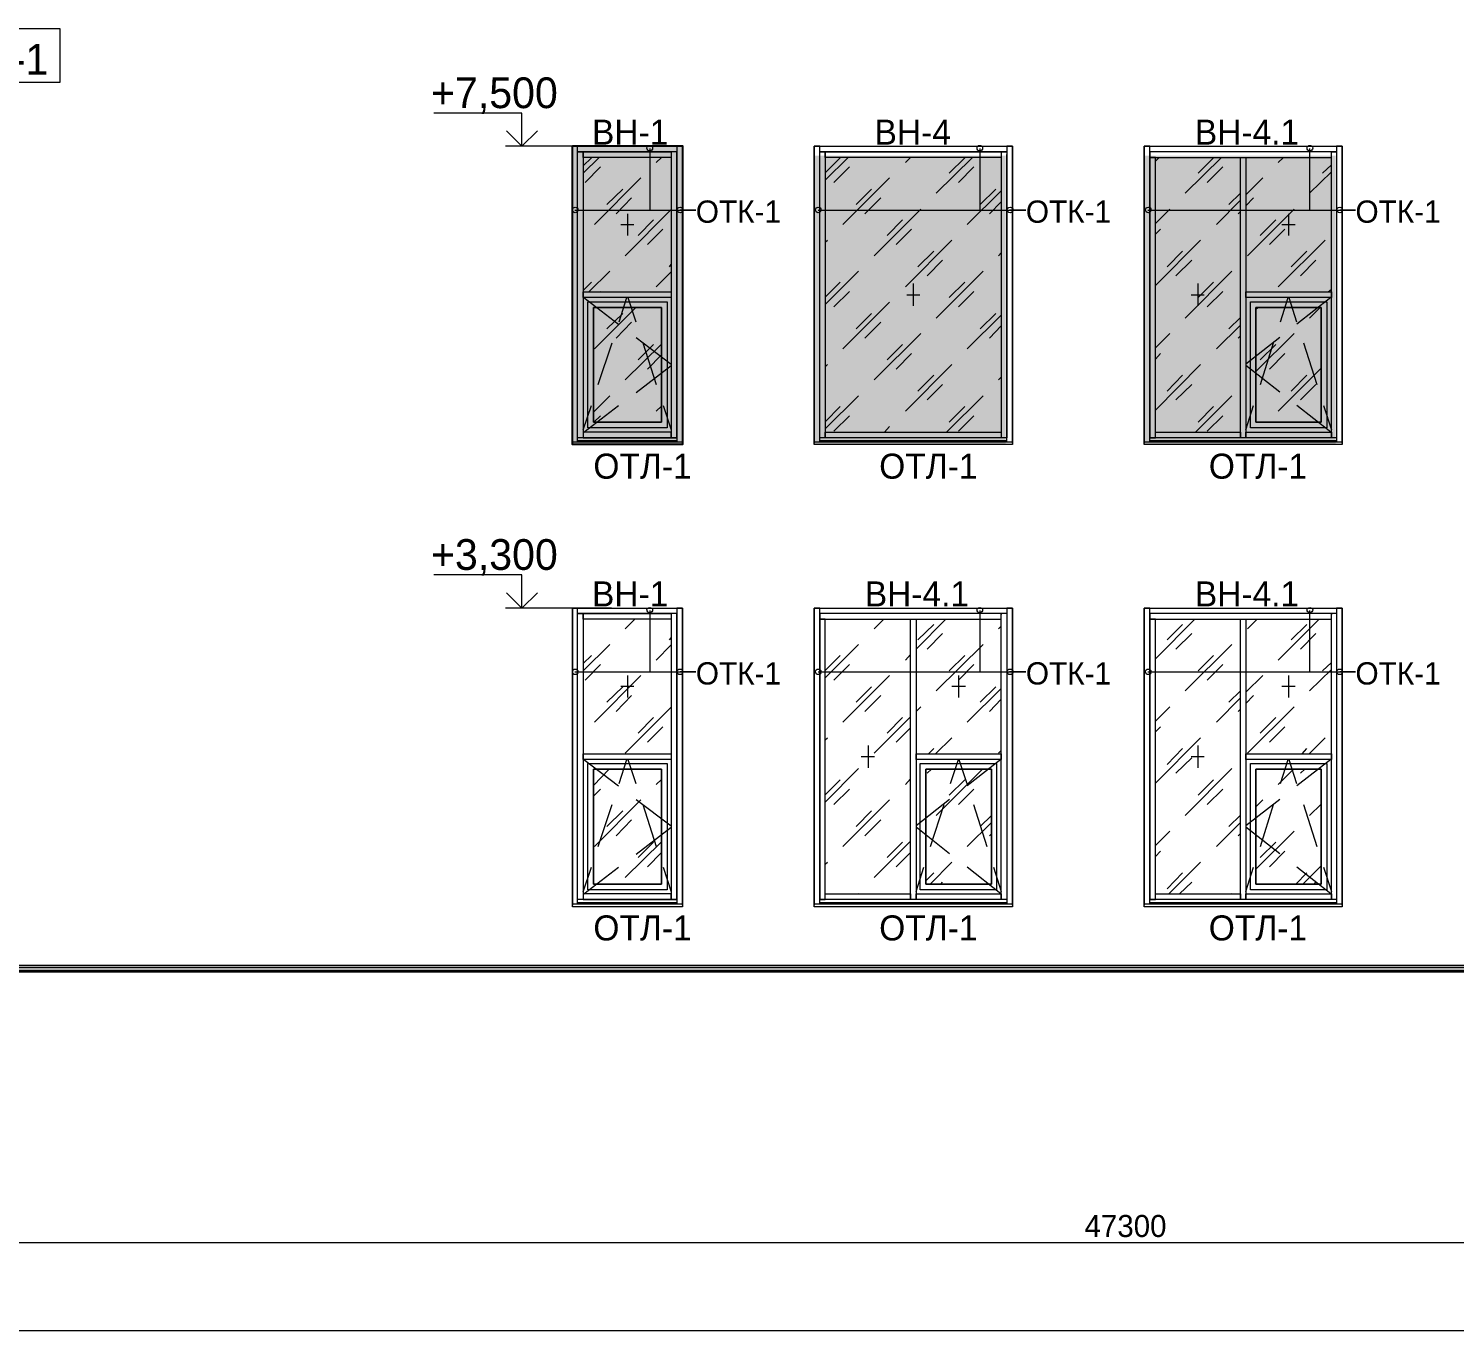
# Model space of a CAD drawing. Header units: millimetres. Extents: x 2294 to 908349, y -83289 to 219220.
# Drawn here: x 334898 to 348288, y 12068 to 24295 of the extents above; entities that cross this region are included whole.
import ezdxf

# ---------------------------------------------------------------- set-up
doc = ezdxf.new("R2010")
doc.units = ezdxf.units.MM
doc.layers.add('PDF _Геометрия', color=7, linetype='Continuous')
doc.layers.add('PDF _Текст', color=7, linetype='Continuous')

msp = doc.modelspace()

# ---------------------------------------------------------------- hatches: boundary and pattern name
at = {"transparency": 33554551}
h = msp.add_hatch(color=3, dxfattribs=at)
h.dxf.hatch_style = 1
h.paths.add_polyline_path([(340006.3, 23193.5), (341038, 23193.5), (341038, 20386.9), (340006.3, 20386.9)])
h = msp.add_hatch(color=3, dxfattribs=at)
h.dxf.hatch_style = 1
h.paths.add_polyline_path([(342275.2, 23100.3), (344074.2, 23100.3), (344074.2, 20386.9), (342275.2, 20386.9)])
h = msp.add_hatch(color=3, dxfattribs=at)
h.dxf.hatch_style = 1
h.paths.add_polyline_path([(345374.6, 23100.3), (347173.7, 23100.3), (347173.7, 20386.9), (345374.6, 20386.9)])

# ---------------------------------------------------------------- linework, layer by layer
msp.add_lwpolyline([(340006.3, 23193.5), (341038, 23193.5), (341038, 20386.9), (340006.3, 20386.9)], close=True)
at = {"layer": 'PDF _Геометрия', "lineweight": 9}
for points in [[(333912.4, 24295.1), (335193.2, 24295.1), (335193.2, 23788), (333912.4, 23788)], [(340959.3, 23136.6), (340080.7, 23136.6), (340054.4, 23136.6), (340054.4, 23189.1), (340080.7, 23189.1), (340959.3, 23189.1), (340985.6, 23189.1), (340985.6, 23136.6)], [(342353.9, 23136.6), (342327.6, 23136.6), (342327.6, 23189.1), (342353.9, 23189.1), (344085, 23189.1), (344085, 23136.6)], [(346305.8, 23136.6), (345427.1, 23136.6), (345427.1, 23084.2), (346305.8, 23084.2), (347132, 23084.2), (347132, 23136.6), (346305.8, 23136.6), (345453.3, 23136.6), (345427.1, 23136.6), (345427.1, 23189.1), (345453.3, 23189.1), (346305.8, 23189.1), (347153.9, 23189.1), (347180.1, 23189.1), (347180.1, 23136.6), (347153.9, 23136.6)], [(340933.1, 23084.2), (340106.9, 23084.2), (340106.9, 23136.6), (340933.1, 23136.6)], [(344032.6, 23084.2), (342380.1, 23084.2), (342380.1, 23136.6), (344032.6, 23136.6)], [(346327.6, 20452.5), (346279.5, 20452.5), (345479.5, 20452.5), (345479.5, 20505), (346279.5, 20505), (346279.5, 20452.5), (346279.5, 21794.6), (346279.5, 23084.2), (346327.6, 23084.2), (346327.6, 21794.6)], [(347132, 23110.4), (347132, 23136.6), (347180.1, 23136.6), (347180.1, 23110.4), (347180.1, 21794.6), (347180.1, 20452.5), (347132, 20452.5), (347132, 21794.6)], [(340933.1, 21768.3), (340106.9, 21768.3), (340106.9, 21820.8), (340933.1, 21820.8)], [(340150.6, 21729), (340893.8, 21729), (340893.8, 20544.3), (340150.6, 20544.3)], [(340893.8, 21729), (340893.8, 20544.3), (340150.6, 20544.3), (340150.6, 21729)], [(347132, 21768.3), (346327.6, 21768.3), (346327.6, 21820.8), (347132, 21820.8)], [(346371.3, 21729), (347088.3, 21729), (347088.3, 20544.3), (346371.3, 20544.3)], [(347088.3, 21729), (347088.3, 20544.3), (346371.3, 20544.3), (346371.3, 21729)], [(340841.3, 21676.5), (340203.1, 21676.5), (340203.1, 20596.8), (340841.3, 20596.8)], [(340203.1, 20596.8), (340203.1, 21676.5), (340841.3, 21676.5), (340841.3, 20596.8)], [(347035.8, 21676.5), (346423.8, 21676.5), (346423.8, 20596.8), (347035.8, 20596.8)], [(346423.8, 20596.8), (346423.8, 21676.5), (347035.8, 21676.5), (347035.8, 20596.8)], [(344032.6, 20452.5), (342380.1, 20452.5), (342380.1, 20505), (344032.6, 20505)], [(347132, 20452.5), (346327.6, 20452.5), (346327.6, 20505), (347132, 20505)], [(340959.3, 18800), (340080.7, 18800), (340054.4, 18800), (340054.4, 18852.5), (340080.7, 18852.5), (340959.3, 18852.5), (340985.6, 18852.5), (340985.6, 18800)], [(340933.1, 18747.6), (340106.9, 18747.6), (340106.9, 18800), (340933.1, 18800)], [(343206.3, 18800), (342327.6, 18800), (342327.6, 18747.6), (343206.3, 18747.6), (344032.6, 18747.6), (344032.6, 18800), (343206.3, 18800), (342353.9, 18800), (342327.6, 18800), (342327.6, 18852.5), (342353.9, 18852.5), (343206.3, 18852.5), (344058.8, 18852.5), (344085, 18852.5), (344085, 18800), (344058.8, 18800)], [(343232.6, 16115.9), (343180.1, 16115.9), (342380.1, 16115.9), (342380.1, 16168.4), (343180.1, 16168.4), (343180.1, 16115.9), (343180.1, 17458), (343180.1, 18747.6), (343232.6, 18747.6), (343232.6, 17458)], [(346305.8, 18800), (345427.1, 18800), (345427.1, 18747.6), (346305.8, 18747.6), (347132, 18747.6), (347132, 18800), (346305.8, 18800), (345453.3, 18800), (345427.1, 18800), (345427.1, 18852.5), (345453.3, 18852.5), (346305.8, 18852.5), (347153.9, 18852.5), (347180.1, 18852.5), (347180.1, 18800), (347153.9, 18800)], [(346327.6, 16115.9), (346279.5, 16115.9), (345479.5, 16115.9), (345479.5, 16168.4), (346279.5, 16168.4), (346279.5, 16115.9), (346279.5, 17458), (346279.5, 18747.6), (346327.6, 18747.6), (346327.6, 17458)], [(340933.1, 17431.7), (340106.9, 17431.7), (340106.9, 17484.2), (340933.1, 17484.2)], [(344032.6, 17431.7), (343232.6, 17431.7), (343232.6, 17484.2), (344032.6, 17484.2)], [(347132, 17431.7), (346327.6, 17431.7), (346327.6, 17484.2), (347132, 17484.2)], [(340150.6, 17392.4), (340893.8, 17392.4), (340893.8, 16207.7), (340150.6, 16207.7)], [(340893.8, 17392.4), (340893.8, 16207.7), (340150.6, 16207.7), (340150.6, 17392.4)], [(340841.3, 17339.9), (340203.1, 17339.9), (340203.1, 16260.2), (340841.3, 16260.2)], [(340203.1, 16260.2), (340203.1, 17339.9), (340841.3, 17339.9), (340841.3, 16260.2)], [(343271.9, 17392.4), (343988.8, 17392.4), (343988.8, 16207.7), (343271.9, 16207.7)], [(343988.8, 17392.4), (343988.8, 16207.7), (343271.9, 16207.7), (343271.9, 17392.4)], [(343940.8, 17339.9), (343324.4, 17339.9), (343324.4, 16260.2), (343940.8, 16260.2)], [(343324.4, 16260.2), (343324.4, 17339.9), (343940.8, 17339.9), (343940.8, 16260.2)], [(346371.3, 17392.4), (347088.3, 17392.4), (347088.3, 16207.7), (346371.3, 16207.7)], [(347088.3, 17392.4), (347088.3, 16207.7), (346371.3, 16207.7), (346371.3, 17392.4)], [(347035.8, 17339.9), (346423.8, 17339.9), (346423.8, 16260.2), (347035.8, 16260.2)], [(346423.8, 16260.2), (346423.8, 17339.9), (347035.8, 17339.9), (347035.8, 16260.2)], [(344032.6, 16115.9), (343232.6, 16115.9), (343232.6, 16168.4), (344032.6, 16168.4)], [(347132, 16115.9), (346327.6, 16115.9), (346327.6, 16168.4), (347132, 16168.4)], [(333086.1, 15495.1), (369811.7, 15495.1)]]:
    msp.add_lwpolyline(points, close=True, dxfattribs=at)
for points in [[(340430.4, 23189.1), (339910.2, 23189.1), (339529.8, 23189.1), (339529.8, 23499.5), (338703.6, 23499.5)], [(339687.2, 23189.1), (339376.8, 23189.1)], [(340054.4, 20408.8), (340054.4, 20478.7), (340054.4, 21794.6), (340054.4, 23136.6), (340106.9, 23136.6), (340106.9, 21794.6), (340106.9, 20452.5), (340054.4, 20452.5), (340054.4, 21794.6), (340054.4, 23110.4), (340054.4, 23189.1), (340006.3, 23189.1), (340006.3, 23110.4), (340006.3, 21794.6), (340006.3, 20478.7), (340006.3, 20400), (340006.3, 23189.1), (341038, 23189.1), (341038, 20400), (341038, 20478.7), (341038, 21794.6), (341038, 23110.4), (341038, 23189.1), (340985.6, 23189.1), (340985.6, 23110.4), (340985.6, 21794.6), (340985.6, 23136.6), (340933.1, 23136.6), (340933.1, 21794.6), (340933.1, 20452.5), (340933.1, 20505), (340106.9, 20505), (340106.9, 20452.5), (340933.1, 20452.5), (340985.6, 20452.5), (340985.6, 21794.6), (340985.6, 20478.7), (340985.6, 20408.8)], [(340732, 23167.2), (340732, 22590.2), (341164.8, 22590.2), (341016.2, 22590.2)], [(342327.6, 20408.8), (342327.6, 20478.7), (342327.6, 23110.4), (342327.6, 23189.1), (342275.2, 23189.1), (342275.2, 23110.4), (342275.2, 20478.7), (342275.2, 20400), (342275.2, 23189.1), (344137.5, 23189.1), (344137.5, 20400), (344137.5, 20478.7), (344137.5, 23110.4), (344137.5, 23189.1), (344085, 23189.1), (344085, 23110.4)], [(343831.5, 23167.2), (343831.5, 22590.2), (344264.2, 22590.2), (344111.2, 22590.2)], [(345427.1, 20408.8), (345427.1, 20478.7), (345427.1, 21794.6), (345427.1, 20452.5), (345479.5, 20452.5), (345479.5, 21794.6), (345479.5, 23084.2), (345427.1, 23084.2), (345427.1, 21794.6), (345427.1, 23110.4), (345427.1, 23189.1), (345374.6, 23189.1), (345374.6, 23110.4), (345374.6, 21794.6), (345374.6, 20478.7), (345374.6, 20400), (345374.6, 23189.1), (347232.5, 23189.1), (347232.5, 20400), (347232.5, 20478.7), (347232.5, 21794.6), (347232.5, 23110.4), (347232.5, 23189.1), (347180.1, 23189.1), (347180.1, 23110.4), (347180.1, 21794.6), (347180.1, 20478.7), (347180.1, 20408.8)], [(346926.5, 23167.2), (346926.5, 22590.2), (347359.3, 22590.2), (347210.7, 22590.2)], [(340106.9, 22935.5), (340255.5, 23084.2)], [(340106.9, 23005.5), (340185.6, 23079.8)], [(340793.2, 23036.1), (340841.3, 23084.2)], [(344085, 20452.5), (342327.6, 20452.5), (342327.6, 23110.4), (342327.6, 23136.6), (342380.1, 23136.6), (342380.1, 23110.4), (342380.1, 20452.5), (342327.6, 20452.5)], [(342380.1, 22870), (342594.3, 23084.2)], [(342380.1, 22939.9), (342520, 23079.8)], [(343132, 23036.1), (343180.1, 23084.2)], [(343420.5, 22747.6), (343761.5, 23084.2)], [(343542.9, 22935.5), (343691.6, 23079.8)], [(344032.6, 23136.6), (344085, 23136.6)], [(344032.6, 23136.6), (344032.6, 23110.4)], [(344032.6, 23110.4), (344032.6, 20452.5)], [(344085, 20408.8), (344085, 20478.7), (344085, 23110.4), (344085, 20452.5)], [(345479.5, 23049.2), (345514.5, 23084.2)], [(345759.3, 22747.6), (346100.3, 23084.2)], [(345881.7, 22935.5), (346026, 23079.8)], [(346633.6, 23036.1), (346681.7, 23084.2)], [(340124.4, 22848.1), (340268.6, 22996.8)], [(342458.8, 22848.1), (342607.4, 22996.8)], [(343630.4, 22848.1), (343774.6, 22996.8)], [(345964.8, 22848.1), (346113.4, 22996.8)], [(346926.5, 22747.6), (347132, 22948.7)], [(347048.9, 22935.5), (347132, 23014.2)], [(340211.8, 22454.7), (340649, 22891.8)], [(340329.8, 22642.7), (340478.5, 22786.9)], [(342546.2, 22454.7), (342983.4, 22891.8)], [(342668.6, 22642.7), (342812.9, 22786.9)], [(343713.4, 22454.7), (344032.6, 22769.4)], [(343835.8, 22642.7), (343980.1, 22786.9)], [(346327.6, 22734.5), (346489.4, 22891.8)], [(340417.3, 22555.2), (340561.5, 22703.9)], [(342751.7, 22555.2), (342900.3, 22703.9)], [(343923.3, 22555.2), (344032.6, 22668.9)], [(346052.2, 22454.7), (346279.5, 22682)], [(346170.3, 22642.7), (346279.5, 22747.6)], [(346327.6, 22629.5), (346401.9, 22703.9)], [(340028.2, 22590.2), (341164.8, 22590.2)], [(340500.3, 22161.8), (340933.1, 22594.6)], [(340522.2, 22555.2), (340522.2, 22349.8)], [(340622.7, 22349.8), (340767, 22498.4)], [(342314.5, 22590.2), (344264.2, 22590.2)], [(342839.1, 22161.8), (343276.3, 22598.9)], [(342961.5, 22349.8), (343105.8, 22498.4)], [(345409.6, 22590.2), (347359.3, 22590.2)], [(345479.5, 22463.4), (345615.1, 22598.9)], [(346257.7, 22555.2), (346279.5, 22577.1)], [(346345.1, 22161.8), (346782.3, 22598.9)], [(346463.2, 22349.8), (346611.8, 22498.4)], [(346729.8, 22555.2), (346729.8, 22349.8)], [(340461, 22454.7), (340583.4, 22454.7)], [(340710.2, 22266.7), (340854.4, 22411)], [(343044.6, 22266.7), (343188.8, 22411)], [(345479.5, 22362.9), (345527.6, 22411)], [(346550.6, 22266.7), (346694.8, 22411)], [(346668.6, 22454.7), (346791, 22454.7)], [(342380.1, 22288.6), (342402, 22306)], [(343132, 21868.9), (343569.2, 22306)], [(345479.5, 21882), (345903.6, 22306)], [(346633.6, 21868.9), (347075.2, 22306)], [(343250, 22056.9), (343398.7, 22205.5)], [(343337.5, 21973.8), (343481.7, 22118.1)], [(344006.3, 22161.8), (344032.6, 22188)], [(345588.8, 22056.9), (345733.1, 22205.5)], [(345671.9, 21973.8), (345820.5, 22118.1)], [(346756, 22056.9), (346900.3, 22205.5)], [(346843.5, 21973.8), (346987.7, 22118.1)], [(340159.3, 21820.8), (340356.1, 22017.5)], [(340793.2, 21868.9), (340933.1, 22008.8)], [(340915.6, 22056.9), (340933.1, 22078.7)], [(342380.1, 21702.8), (342690.5, 22017.5)], [(343420.5, 21576), (343862.1, 22017.5)], [(345759.3, 21576), (346196.5, 22017.5)], [(340106.9, 21833.9), (340185.6, 21912.6)], [(342380.1, 21772.7), (342520, 21912.6)], [(343206.3, 21899.5), (343206.3, 21689.7)], [(343542.9, 21768.3), (343691.6, 21912.6)], [(345877.4, 21899.5), (345877.4, 21689.7)], [(345881.7, 21768.3), (346026, 21912.6)], [(347101.4, 21820.8), (347132, 21847)], [(340111.3, 21768.3), (340439.1, 21519.2)], [(340264.3, 21820.8), (340268.6, 21825.2)], [(340443.5, 21541), (340517.8, 21768.3)], [(340526.6, 21768.3), (340600.9, 21541)], [(342458.8, 21680.9), (342607.4, 21825.2)], [(342546.2, 21287.5), (342983.4, 21724.6)], [(343145.1, 21794.6), (343267.5, 21794.6)], [(343630.4, 21680.9), (343774.6, 21825.2)], [(345816.2, 21794.6), (345938.6, 21794.6)], [(345964.8, 21680.9), (346113.4, 21825.2)], [(346655.5, 21541), (346725.4, 21768.3)], [(346734.2, 21768.3), (346804.1, 21541)], [(347127.6, 21768.3), (346808.5, 21519.2)], [(340211.8, 21287.5), (340600.9, 21676.5)], [(340329.8, 21475.4), (340478.5, 21619.7)], [(342668.6, 21475.4), (342812.9, 21619.7)], [(343713.4, 21287.5), (344032.6, 21602.2)], [(343835.8, 21475.4), (343980.1, 21619.7)], [(346170.3, 21475.4), (346279.5, 21580.4)], [(346423.8, 21659.1), (346441.3, 21676.5)], [(346926.5, 21576), (347027.1, 21676.5)], [(340417.3, 21388), (340561.5, 21536.6)], [(342751.7, 21388), (342900.3, 21536.6)], [(342839.1, 20994.6), (343276.3, 21431.7)], [(343923.3, 21388), (344032.6, 21501.7)], [(345479.5, 21296.2), (345615.1, 21431.7)], [(346052.2, 21287.5), (346279.5, 21510.4)], [(346423.8, 21073.3), (346782.3, 21431.7)], [(340246.8, 20950.9), (340377.9, 21344.3)], [(340500.3, 20994.6), (340841.3, 21331.2)], [(340605.2, 21392.4), (340933.1, 21143.2)], [(340622.7, 21182.5), (340767, 21326.8)], [(340666.4, 21344.3), (340793.2, 20950.9)], [(342961.5, 21182.5), (343105.8, 21326.8)], [(346257.7, 21388), (346279.5, 21409.9)], [(346646.8, 21392.4), (346327.6, 21143.2)], [(346463.2, 21182.5), (346611.8, 21326.8)], [(346467.5, 20950.9), (346589.9, 21344.3)], [(346869.7, 21344.3), (346996.5, 20950.9)], [(340710.2, 21095.1), (340841.3, 21230.6)], [(343044.6, 21095.1), (343188.8, 21243.8)], [(345479.5, 21191.3), (345527.6, 21243.8)], [(346550.6, 21095.1), (346694.8, 21243.8)], [(340605.2, 20876.5), (340933.1, 21130.1)], [(342380.1, 21117), (342402, 21138.8)], [(343132, 20701.7), (343569.2, 21138.8)], [(343250, 20889.7), (343398.7, 21038.3)], [(345479.5, 20710.4), (345903.6, 21138.8)], [(345588.8, 20889.7), (345733.1, 21038.3)], [(346646.8, 20880.9), (346327.6, 21130.1)], [(346633.6, 20701.7), (347035.8, 21103.9)], [(346756, 20889.7), (346900.3, 21038.3)], [(343337.5, 20806.6), (343481.7, 20950.9)], [(344006.3, 20994.6), (344032.6, 21020.8)], [(345671.9, 20806.6), (345820.5, 20950.9)], [(346843.5, 20806.6), (346987.7, 20950.9)], [(340203.1, 20692.9), (340356.1, 20845.9)], [(342380.1, 20535.6), (342690.5, 20845.9)], [(343516.7, 20505), (343862.1, 20845.9)], [(345855.5, 20505), (346196.5, 20845.9)], [(340106.9, 20526.8), (340185.6, 20754.1)], [(340111.3, 20505), (340439.1, 20754.1)], [(340207.4, 20596.8), (340268.6, 20658)], [(340793.2, 20701.7), (340841.3, 20749.8)], [(340858.8, 20754.1), (340933.1, 20526.8)], [(342380.1, 20601.1), (342520, 20745.4)], [(342458.8, 20513.7), (342607.4, 20658)], [(343542.9, 20596.8), (343691.6, 20745.4)], [(343630.4, 20513.7), (343774.6, 20658)], [(345881.7, 20596.8), (346026, 20745.4)], [(345964.8, 20513.7), (346113.4, 20658)], [(346327.6, 20526.8), (346401.9, 20754.1)], [(347127.6, 20505), (346808.5, 20754.1)], [(347057.7, 20754.1), (347132, 20526.8)], [(342935.3, 20505), (342983.4, 20557.4)], [(341038, 20413.2), (341038, 20408.8), (340006.3, 20408.8), (340006.3, 20413.2)], [(341038, 20408.8), (341038, 20386.9), (340006.3, 20386.9), (340006.3, 20408.8)], [(340006.3, 20386.9), (340006.3, 20391.3)], [(340985.6, 20452.5), (340054.4, 20452.5)], [(340985.6, 20421.9), (340054.4, 20421.9), (340985.6, 20421.9)], [(340985.6, 20421.9), (340054.4, 20421.9)], [(341038, 20391.3), (341038, 20386.9)], [(344137.5, 20413.2), (344137.5, 20408.8), (342275.2, 20408.8), (342275.2, 20413.2)], [(344137.5, 20408.8), (344137.5, 20386.9), (342275.2, 20386.9), (342275.2, 20408.8)], [(342275.2, 20386.9), (342275.2, 20391.3)], [(344085, 20421.9), (342327.6, 20421.9), (344085, 20421.9)], [(344085, 20421.9), (342327.6, 20421.9)], [(344085, 20452.5), (344032.6, 20452.5)], [(344137.5, 20391.3), (344137.5, 20386.9)], [(347232.5, 20413.2), (347232.5, 20408.8), (345374.6, 20408.8), (345374.6, 20413.2)], [(347232.5, 20408.8), (347232.5, 20386.9), (345374.6, 20386.9), (345374.6, 20408.8)], [(345374.6, 20386.9), (345374.6, 20391.3)], [(347180.1, 20452.5), (345427.1, 20452.5)], [(347180.1, 20421.9), (345427.1, 20421.9), (347180.1, 20421.9)], [(347180.1, 20421.9), (345427.1, 20421.9)], [(347232.5, 20391.3), (347232.5, 20386.9)], [(340373.5, 18852.5), (339888.3, 18852.5), (339529.8, 18852.5), (339529.8, 19162.9), (338703.6, 19162.9)], [(369811.7, 15495.1), (333086.1, 15495.1), (333086.1, 18852.5), (331639.1, 18852.5), (331639.1, 15495.1), (331022.8, 15495.1), (331022.8, 18852.5), (328854.4, 18852.5), (328902.5, 18852.5), (328902.5, 18773.8), (328902.5, 17847), (328902.5, 18800), (328928.8, 18800), (330944.1, 18800), (330970.3, 18800), (330970.3, 18852.5), (330944.1, 18852.5), (328928.8, 18852.5), (328902.5, 18852.5), (328902.5, 18800), (328955, 18800), (328955, 17847), (328955, 15442.7)], [(339687.2, 18852.5), (339376.8, 18852.5)], [(340054.4, 16072.2), (340054.4, 16142.1), (340054.4, 17458), (340054.4, 18800), (340106.9, 18800), (340106.9, 17458), (340106.9, 16115.9), (340054.4, 16115.9), (340054.4, 17458), (340054.4, 18773.8), (340054.4, 18852.5), (340006.3, 18852.5), (340006.3, 18773.8), (340006.3, 17458), (340006.3, 16142.1), (340006.3, 16063.4), (340006.3, 18852.5), (341038, 18852.5), (341038, 16063.4), (341038, 16142.1), (341038, 17458), (341038, 18773.8), (341038, 18852.5), (340985.6, 18852.5), (340985.6, 18773.8), (340985.6, 17458), (340985.6, 18800), (340933.1, 18800), (340933.1, 17458), (340933.1, 16115.9), (340933.1, 16168.4), (340106.9, 16168.4), (340106.9, 16115.9), (340933.1, 16115.9), (340985.6, 16115.9), (340985.6, 17458), (340985.6, 16142.1), (340985.6, 16072.2)], [(340500.3, 18655.8), (340592.1, 18747.6)], [(340732, 18830.6), (340732, 18253.6), (341164.8, 18253.6), (341016.2, 18253.6)], [(342327.6, 16072.2), (342327.6, 16142.1), (342327.6, 17458), (342327.6, 16115.9), (342380.1, 16115.9), (342380.1, 17458), (342380.1, 18747.6), (342327.6, 18747.6), (342327.6, 17458), (342327.6, 18773.8), (342327.6, 18852.5), (342275.2, 18852.5), (342275.2, 18773.8), (342275.2, 17458), (342275.2, 16142.1), (342275.2, 16063.4), (342275.2, 18852.5), (344137.5, 18852.5), (344137.5, 16063.4), (344137.5, 16142.1), (344137.5, 17458), (344137.5, 18773.8), (344137.5, 18852.5), (344085, 18852.5), (344085, 18773.8), (344085, 17458), (344085, 16115.9), (344032.6, 16115.9), (344032.6, 17458), (344032.6, 18773.8)], [(342839.1, 18655.8), (342930.9, 18747.6)], [(343232.6, 18467.8), (343512.3, 18747.6)], [(343831.5, 18830.6), (343831.5, 18253.6), (344264.2, 18253.6), (344111.2, 18253.6)], [(344032.6, 18800), (344032.6, 18791.3)], [(344085, 18773.8), (344085, 17458), (344085, 16142.1), (344085, 16072.2)], [(345427.1, 16072.2), (345427.1, 16142.1), (345427.1, 17458), (345427.1, 16115.9), (345479.5, 16115.9), (345479.5, 17458), (345479.5, 18747.6), (345427.1, 18747.6), (345427.1, 17458), (345427.1, 18773.8), (345427.1, 18852.5), (345374.6, 18852.5), (345374.6, 18773.8), (345374.6, 17458), (345374.6, 16142.1), (345374.6, 16063.4), (345374.6, 18852.5), (347232.5, 18852.5), (347232.5, 16063.4), (347232.5, 16142.1), (347232.5, 17458), (347232.5, 18773.8), (347232.5, 18852.5), (347180.1, 18852.5), (347180.1, 18773.8), (347180.1, 17458), (347180.1, 16115.9), (347132, 16115.9), (347132, 17458), (347132, 18773.8)], [(345479.5, 18376), (345851.1, 18747.6)], [(346345.1, 18655.8), (346436.9, 18747.6)], [(346633.6, 18362.9), (347018.3, 18747.6)], [(346926.5, 18830.6), (346926.5, 18253.6), (347359.3, 18253.6), (347210.7, 18253.6)], [(347132, 18800), (347132, 18791.3)], [(347180.1, 18773.8), (347180.1, 17458), (347180.1, 16142.1), (347180.1, 16072.2)], [(343250, 18555.2), (343398.7, 18699.5)], [(344006.3, 18655.8), (344032.6, 18682)], [(345588.8, 18555.2), (345733.1, 18699.5)], [(346756, 18555.2), (346900.3, 18699.5)], [(340106.9, 18262.3), (340356.1, 18511.5)], [(340793.2, 18362.9), (340933.1, 18507.1)], [(340915.6, 18555.2), (340933.1, 18572.7)], [(342380.1, 18196.8), (342690.5, 18511.5)], [(343337.5, 18467.8), (343481.7, 18612.1)], [(343420.5, 18074.4), (343862.1, 18511.5)], [(345671.9, 18467.8), (345820.5, 18612.1)], [(345759.3, 18074.4), (346196.5, 18511.5)], [(346843.5, 18467.8), (346987.7, 18612.1)], [(340106.9, 18332.3), (340185.6, 18406.6)], [(342380.1, 18266.7), (342520, 18406.6)], [(343132, 18362.9), (343180.1, 18415.3)], [(343542.9, 18262.3), (343691.6, 18406.6)], [(345881.7, 18262.3), (346026, 18406.6)], [(340028.2, 18253.6), (341164.8, 18253.6)], [(340124.4, 18174.9), (340268.6, 18323.5)], [(340211.8, 17781.5), (340649, 18218.6)], [(340522.2, 18218.6), (340522.2, 18013.2)], [(342314.5, 18253.6), (344264.2, 18253.6)], [(342458.8, 18174.9), (342607.4, 18323.5)], [(342546.2, 17781.5), (342983.4, 18218.6)], [(343630.4, 18174.9), (343774.6, 18323.5)], [(343630.4, 18218.6), (343630.4, 18013.2)], [(345409.6, 18253.6), (347359.3, 18253.6)], [(345964.8, 18174.9), (346113.4, 18323.5)], [(346327.6, 18061.2), (346489.4, 18218.6)], [(346729.8, 18218.6), (346729.8, 18013.2)], [(346926.5, 18074.4), (347132, 18275.5)], [(347048.9, 18262.3), (347132, 18341)], [(340329.8, 17969.4), (340478.5, 18113.7)], [(340461, 18118.1), (340583.4, 18118.1)], [(342668.6, 17969.4), (342812.9, 18113.7)], [(343569.2, 18118.1), (343695.9, 18118.1)], [(343713.4, 17781.5), (344032.6, 18096.2)], [(343835.8, 17969.4), (343980.1, 18113.7)], [(346668.6, 18118.1), (346791, 18118.1)], [(340417.3, 17882), (340561.5, 18030.6)], [(342751.7, 17882), (342900.3, 18030.6)], [(343923.3, 17882), (344032.6, 17995.7)], [(346052.2, 17781.5), (346279.5, 18008.8)], [(346170.3, 17969.4), (346279.5, 18074.4)], [(346327.6, 17956.3), (346401.9, 18030.6)], [(340500.3, 17488.6), (340933.1, 17921.4)], [(340622.7, 17676.5), (340767, 17825.2)], [(342839.1, 17488.6), (343180.1, 17829.6)], [(342961.5, 17676.5), (343105.8, 17825.2)], [(343232.6, 17882), (343276.3, 17925.7)], [(345479.5, 17790.2), (345615.1, 17925.7)], [(346257.7, 17882), (346279.5, 17903.9)], [(346345.1, 17488.6), (346782.3, 17925.7)], [(346463.2, 17676.5), (346611.8, 17825.2)], [(340710.2, 17593.5), (340854.4, 17737.7)], [(343044.6, 17593.5), (343180.1, 17729)], [(345479.5, 17689.7), (345527.6, 17737.7)], [(346550.6, 17593.5), (346694.8, 17737.7)], [(342380.1, 17615.3), (342402, 17632.8)], [(342782.3, 17562.9), (342782.3, 17353)], [(343416.2, 17484.2), (343569.2, 17632.8)], [(345479.5, 17208.8), (345903.6, 17632.8)], [(345877.4, 17562.9), (345877.4, 17353)], [(346922.2, 17484.2), (347075.2, 17632.8)], [(340111.3, 17431.7), (340439.1, 17182.6)], [(340443.5, 17204.4), (340517.8, 17431.7)], [(340526.6, 17431.7), (340600.9, 17204.4)], [(342716.7, 17458), (342843.5, 17458)], [(343350.6, 17484.2), (343398.7, 17532.3)], [(343556.1, 17204.4), (343630.4, 17431.7)], [(343634.7, 17431.7), (343709.1, 17204.4)], [(344028.2, 17431.7), (343713.4, 17182.6)], [(344006.3, 17488.6), (344032.6, 17514.8)], [(345588.8, 17383.7), (345733.1, 17532.3)], [(345671.9, 17300.6), (345820.5, 17444.9)], [(345816.2, 17458), (345938.6, 17458)], [(346655.5, 17204.4), (346725.4, 17431.7)], [(346734.2, 17431.7), (346804.1, 17204.4)], [(347127.6, 17431.7), (346808.5, 17182.6)], [(346856.6, 17484.2), (346900.3, 17532.3)], [(340203.1, 17186.9), (340351.7, 17339.9)], [(342380.1, 17029.6), (342690.5, 17344.3)], [(343337.5, 17300.6), (343376.8, 17339.9)], [(343420.5, 16902.8), (343857.7, 17339.9)], [(345759.3, 16902.8), (346196.5, 17344.3)], [(346633.6, 17195.7), (346777.9, 17339.9)], [(346843.5, 17300.6), (346882.8, 17339.9)], [(340203.1, 17086.4), (340268.6, 17152)], [(340793.2, 17195.7), (340841.3, 17243.8)], [(342380.1, 17099.5), (342520, 17239.4)], [(342458.8, 17007.7), (342607.4, 17152)], [(343132, 17195.7), (343180.1, 17248.1)], [(343542.9, 17095.1), (343691.6, 17239.4)], [(343630.4, 17007.7), (343774.6, 17152)], [(345881.7, 17095.1), (346026, 17239.4)], [(345964.8, 17007.7), (346113.4, 17152)], [(340211.8, 16614.3), (340649, 17051.4)], [(340246.8, 16614.3), (340377.9, 17007.7)], [(340605.2, 17055.8), (340933.1, 16806.6)], [(340666.4, 17007.7), (340793.2, 16614.3)], [(342546.2, 16614.3), (342983.4, 17051.4)], [(343547.3, 17055.8), (343232.6, 16806.6)], [(343368.1, 16614.3), (343494.9, 17007.7)], [(343770.3, 17007.7), (343897, 16614.3)], [(346646.8, 17055.8), (346327.6, 16806.6)], [(346423.8, 16985.8), (346489.4, 17051.4)], [(346467.5, 16614.3), (346589.9, 17007.7)], [(346869.7, 17007.7), (346996.5, 16614.3)], [(346926.5, 16902.8), (347035.8, 17012.1)], [(340329.8, 16802.2), (340478.5, 16946.5)], [(342668.6, 16802.2), (342812.9, 16946.5)], [(343835.8, 16802.2), (343940.8, 16902.8)], [(346170.3, 16802.2), (346279.5, 16907.1)], [(340417.3, 16714.8), (340561.5, 16863.4)], [(340605.2, 16539.9), (340933.1, 16793.5)], [(342751.7, 16714.8), (342900.3, 16863.4)], [(343547.3, 16544.3), (343232.6, 16793.5)], [(343713.4, 16614.3), (343940.8, 16837.2)], [(345479.5, 16623), (345615.1, 16758.5)], [(346052.2, 16614.3), (346279.5, 16837.2)], [(346646.8, 16544.3), (346327.6, 16793.5)], [(346423.8, 16400), (346782.3, 16758.5)], [(340500.3, 16321.4), (340841.3, 16658)], [(340622.7, 16509.3), (340767, 16653.6)], [(342839.1, 16321.4), (343180.1, 16662.3)], [(342961.5, 16509.3), (343105.8, 16653.6)], [(343923.3, 16714.8), (343940.8, 16732.3)], [(346257.7, 16714.8), (346279.5, 16736.7)], [(346463.2, 16509.3), (346611.8, 16653.6)], [(340710.2, 16421.9), (340841.3, 16557.4)], [(343044.6, 16421.9), (343180.1, 16557.4)], [(345479.5, 16518.1), (345527.6, 16570.5)], [(346550.6, 16421.9), (346694.8, 16570.5)], [(340106.9, 16185.8), (340185.6, 16417.5)], [(340111.3, 16168.4), (340439.1, 16417.5)], [(340858.8, 16417.5), (340933.1, 16185.8)], [(342380.1, 16448.1), (342402, 16465.6)], [(343232.6, 16190.2), (343306.9, 16417.5)], [(343324.4, 16290.8), (343398.7, 16365.1)], [(343363.7, 16260.2), (343569.2, 16465.6)], [(344028.2, 16168.4), (343713.4, 16417.5)], [(343958.2, 16417.5), (344032.6, 16190.2)], [(345588.8, 16216.4), (345733.1, 16365.1)], [(345606.3, 16168.4), (345903.6, 16465.6)], [(346327.6, 16190.2), (346401.9, 16417.5)], [(346799.8, 16260.2), (346900.3, 16365.1)], [(347127.6, 16168.4), (346808.5, 16417.5)], [(346865.3, 16260.2), (347035.8, 16430.6)], [(347057.7, 16417.5), (347132, 16190.2)], [(343464.3, 16260.2), (343481.7, 16277.6)], [(345706.9, 16168.4), (345820.5, 16277.6)], [(346970.3, 16260.2), (346987.7, 16277.6)], [(341038, 16076.5), (341038, 16072.2), (340006.3, 16072.2), (340006.3, 16076.5)], [(341038, 16072.2), (341038, 16045.9), (340006.3, 16045.9), (340006.3, 16072.2)], [(340985.6, 16115.9), (340054.4, 16115.9)], [(340985.6, 16085.3), (340054.4, 16085.3), (340985.6, 16085.3)], [(340985.6, 16085.3), (340054.4, 16085.3)], [(344137.5, 16076.5), (344137.5, 16072.2), (342275.2, 16072.2), (342275.2, 16076.5)], [(344137.5, 16072.2), (344137.5, 16045.9), (342275.2, 16045.9), (342275.2, 16072.2)], [(344085, 16115.9), (342327.6, 16115.9)], [(344085, 16085.3), (342327.6, 16085.3), (344085, 16085.3)], [(344085, 16085.3), (342327.6, 16085.3)], [(342686.1, 16168.4), (342690.5, 16172.7)], [(347232.5, 16076.5), (347232.5, 16072.2), (345374.6, 16072.2), (345374.6, 16076.5)], [(347232.5, 16072.2), (347232.5, 16045.9), (345374.6, 16045.9), (345374.6, 16072.2)], [(347180.1, 16115.9), (345427.1, 16115.9)], [(347180.1, 16085.3), (345427.1, 16085.3), (347180.1, 16085.3)], [(347180.1, 16085.3), (345427.1, 16085.3)], [(346187.7, 16168.4), (346196.5, 16172.7)], [(340006.3, 16050.3), (340006.3, 16054.7)], [(341038, 16054.7), (341038, 16050.3)], [(342275.2, 16050.3), (342275.2, 16054.7)], [(344137.5, 16054.7), (344137.5, 16050.3)], [(345374.6, 16050.3), (345374.6, 16054.7)], [(347232.5, 16054.7), (347232.5, 16050.3)], [(333086.1, 15495.1), (385698, 15495.1), (385698, 15473.3), (333086.1, 15473.3)], [(320570.3, 12894), (369536.3, 12894), (370104.6, 12894), (400277.2, 12894)], [(320570.3, 12067.8), (400277.2, 12067.8)]]:
    msp.add_lwpolyline(points, dxfattribs=at)
at = {"layer": 'PDF _Геометрия', "lineweight": 18}
for points in [[(339678.5, 23333.4), (339529.8, 23189.1), (339385.6, 23333.4)], [(339678.5, 18996.8), (339529.8, 18852.5), (339385.6, 18996.8)]]:
    msp.add_lwpolyline(points, dxfattribs=at)
at = {"layer": 'PDF _Геометрия', "lineweight": 40}
msp.add_lwpolyline([(399888.2, 15442.7), (319805.3, 15442.7)], dxfattribs=at)
at = {"layer": 'PDF _Геометрия', "lineweight": 9}
for points in [[(340705.8, 23171.6), (340705.8, 23189.1), (340714.5, 23197.8), (340732, 23197.8)], [(340705.8, 23171.6), (340705.8, 23189.1), (340714.5, 23197.8), (340732, 23197.8)], [(340732, 23145.4), (340714.5, 23145.4), (340705.8, 23158.5), (340705.8, 23171.6)], [(340732, 23145.4), (340714.5, 23145.4), (340705.8, 23158.5), (340705.8, 23171.6)], [(340732, 23197.8), (340745.1, 23197.8), (340758.2, 23189.1), (340758.2, 23171.6)], [(340732, 23197.8), (340745.1, 23197.8), (340758.2, 23189.1), (340758.2, 23171.6)], [(340758.2, 23171.6), (340758.2, 23158.5), (340745.1, 23145.4), (340732, 23145.4)], [(340758.2, 23171.6), (340758.2, 23158.5), (340745.1, 23145.4), (340732, 23145.4)], [(343805.2, 23171.6), (343805.2, 23189.1), (343814, 23197.8), (343831.5, 23197.8)], [(343805.2, 23171.6), (343805.2, 23189.1), (343814, 23197.8), (343831.5, 23197.8)], [(343831.5, 23145.4), (343814, 23145.4), (343805.2, 23158.5), (343805.2, 23171.6)], [(343831.5, 23145.4), (343814, 23145.4), (343805.2, 23158.5), (343805.2, 23171.6)], [(343831.5, 23197.8), (343844.6, 23197.8), (343857.7, 23189.1), (343857.7, 23171.6)], [(343831.5, 23197.8), (343844.6, 23197.8), (343857.7, 23189.1), (343857.7, 23171.6)], [(343857.7, 23171.6), (343857.7, 23158.5), (343844.6, 23145.4), (343831.5, 23145.4)], [(343857.7, 23171.6), (343857.7, 23158.5), (343844.6, 23145.4), (343831.5, 23145.4)], [(346904.7, 23171.6), (346904.7, 23189.1), (346913.4, 23197.8), (346930.9, 23197.8)], [(346904.7, 23171.6), (346904.7, 23189.1), (346913.4, 23197.8), (346930.9, 23197.8)], [(346930.9, 23145.4), (346913.4, 23145.4), (346904.7, 23158.5), (346904.7, 23171.6)], [(346930.9, 23145.4), (346913.4, 23145.4), (346904.7, 23158.5), (346904.7, 23171.6)], [(346930.9, 23197.8), (346944, 23197.8), (346957.1, 23189.1), (346957.1, 23171.6)], [(346930.9, 23197.8), (346944, 23197.8), (346957.1, 23189.1), (346957.1, 23171.6)], [(346957.1, 23171.6), (346957.1, 23158.5), (346944, 23145.4), (346930.9, 23145.4)], [(346957.1, 23171.6), (346957.1, 23158.5), (346944, 23145.4), (346930.9, 23145.4)], [(340006.3, 22590.2), (340006.3, 22607.7), (340015.1, 22616.4), (340032.6, 22616.4)], [(340006.3, 22590.2), (340006.3, 22607.7), (340015.1, 22616.4), (340032.6, 22616.4)], [(340032.6, 22564), (340015.1, 22564), (340006.3, 22577.1), (340006.3, 22590.2)], [(340032.6, 22564), (340015.1, 22564), (340006.3, 22577.1), (340006.3, 22590.2)], [(340032.6, 22616.4), (340045.7, 22616.4), (340058.8, 22607.7), (340058.8, 22590.2)], [(340032.6, 22616.4), (340045.7, 22616.4), (340058.8, 22607.7), (340058.8, 22590.2)], [(340058.8, 22590.2), (340058.8, 22577.1), (340045.7, 22564), (340032.6, 22564)], [(340058.8, 22590.2), (340058.8, 22577.1), (340045.7, 22564), (340032.6, 22564)], [(340989.9, 22590.2), (340989.9, 22607.7), (340998.7, 22616.4), (341016.2, 22616.4)], [(340989.9, 22590.2), (340989.9, 22607.7), (340998.7, 22616.4), (341016.2, 22616.4)], [(341016.2, 22564), (340998.7, 22564), (340989.9, 22577.1), (340989.9, 22590.2)], [(341016.2, 22564), (340998.7, 22564), (340989.9, 22577.1), (340989.9, 22590.2)], [(341016.2, 22616.4), (341029.3, 22616.4), (341042.4, 22607.7), (341042.4, 22590.2)], [(341016.2, 22616.4), (341029.3, 22616.4), (341042.4, 22607.7), (341042.4, 22590.2)], [(341042.4, 22590.2), (341042.4, 22577.1), (341029.3, 22564), (341016.2, 22564)], [(341042.4, 22590.2), (341042.4, 22577.1), (341029.3, 22564), (341016.2, 22564)], [(342288.3, 22590.2), (342288.3, 22607.7), (342297, 22616.4), (342314.5, 22616.4)], [(342288.3, 22590.2), (342288.3, 22607.7), (342297, 22616.4), (342314.5, 22616.4)], [(342314.5, 22564), (342297, 22564), (342288.3, 22577.1), (342288.3, 22590.2)], [(342314.5, 22564), (342297, 22564), (342288.3, 22577.1), (342288.3, 22590.2)], [(342314.5, 22616.4), (342327.6, 22616.4), (342340.8, 22607.7), (342340.8, 22590.2)], [(342314.5, 22616.4), (342327.6, 22616.4), (342340.8, 22607.7), (342340.8, 22590.2)], [(342340.8, 22590.2), (342340.8, 22577.1), (342327.6, 22564), (342314.5, 22564)], [(342340.8, 22590.2), (342340.8, 22577.1), (342327.6, 22564), (342314.5, 22564)], [(344089.4, 22590.2), (344089.4, 22607.7), (344098.1, 22616.4), (344115.6, 22616.4)], [(344089.4, 22590.2), (344089.4, 22607.7), (344098.1, 22616.4), (344115.6, 22616.4)], [(344115.6, 22564), (344098.1, 22564), (344089.4, 22577.1), (344089.4, 22590.2)], [(344115.6, 22564), (344098.1, 22564), (344089.4, 22577.1), (344089.4, 22590.2)], [(344115.6, 22616.4), (344128.7, 22616.4), (344141.8, 22607.7), (344141.8, 22590.2)], [(344115.6, 22616.4), (344128.7, 22616.4), (344141.8, 22607.7), (344141.8, 22590.2)], [(344141.8, 22590.2), (344141.8, 22577.1), (344128.7, 22564), (344115.6, 22564)], [(344141.8, 22590.2), (344141.8, 22577.1), (344128.7, 22564), (344115.6, 22564)], [(345387.7, 22590.2), (345387.7, 22607.7), (345396.5, 22616.4), (345414, 22616.4)], [(345387.7, 22590.2), (345387.7, 22607.7), (345396.5, 22616.4), (345414, 22616.4)], [(345414, 22564), (345396.5, 22564), (345387.7, 22577.1), (345387.7, 22590.2)], [(345414, 22564), (345396.5, 22564), (345387.7, 22577.1), (345387.7, 22590.2)], [(345414, 22616.4), (345427.1, 22616.4), (345440.2, 22607.7), (345440.2, 22590.2)], [(345414, 22616.4), (345427.1, 22616.4), (345440.2, 22607.7), (345440.2, 22590.2)], [(345440.2, 22590.2), (345440.2, 22577.1), (345427.1, 22564), (345414, 22564)], [(345440.2, 22590.2), (345440.2, 22577.1), (345427.1, 22564), (345414, 22564)], [(347184.5, 22590.2), (347184.5, 22607.7), (347193.2, 22616.4), (347210.7, 22616.4)], [(347184.5, 22590.2), (347184.5, 22607.7), (347193.2, 22616.4), (347210.7, 22616.4)], [(347210.7, 22564), (347193.2, 22564), (347184.5, 22577.1), (347184.5, 22590.2)], [(347210.7, 22564), (347193.2, 22564), (347184.5, 22577.1), (347184.5, 22590.2)], [(347210.7, 22616.4), (347223.8, 22616.4), (347236.9, 22607.7), (347236.9, 22590.2)], [(347210.7, 22616.4), (347223.8, 22616.4), (347236.9, 22607.7), (347236.9, 22590.2)], [(347236.9, 22590.2), (347236.9, 22577.1), (347223.8, 22564), (347210.7, 22564)], [(347236.9, 22590.2), (347236.9, 22577.1), (347223.8, 22564), (347210.7, 22564)], [(340705.8, 18835), (340705.8, 18848.1), (340714.5, 18856.9), (340732, 18856.9)], [(340705.8, 18835), (340705.8, 18848.1), (340714.5, 18856.9), (340732, 18856.9)], [(340732, 18808.8), (340714.5, 18808.8), (340705.8, 18821.9), (340705.8, 18835)], [(340732, 18808.8), (340714.5, 18808.8), (340705.8, 18821.9), (340705.8, 18835)], [(340732, 18856.9), (340745.1, 18856.9), (340758.2, 18848.1), (340758.2, 18835)], [(340732, 18856.9), (340745.1, 18856.9), (340758.2, 18848.1), (340758.2, 18835)], [(340758.2, 18835), (340758.2, 18821.9), (340745.1, 18808.8), (340732, 18808.8)], [(340758.2, 18835), (340758.2, 18821.9), (340745.1, 18808.8), (340732, 18808.8)], [(343805.2, 18835), (343805.2, 18848.1), (343814, 18856.9), (343831.5, 18856.9)], [(343805.2, 18835), (343805.2, 18848.1), (343814, 18856.9), (343831.5, 18856.9)], [(343831.5, 18808.8), (343814, 18808.8), (343805.2, 18821.9), (343805.2, 18835)], [(343831.5, 18808.8), (343814, 18808.8), (343805.2, 18821.9), (343805.2, 18835)], [(343831.5, 18856.9), (343844.6, 18856.9), (343857.7, 18848.1), (343857.7, 18835)], [(343831.5, 18856.9), (343844.6, 18856.9), (343857.7, 18848.1), (343857.7, 18835)], [(343857.7, 18835), (343857.7, 18821.9), (343844.6, 18808.8), (343831.5, 18808.8)], [(343857.7, 18835), (343857.7, 18821.9), (343844.6, 18808.8), (343831.5, 18808.8)], [(346904.7, 18835), (346904.7, 18848.1), (346913.4, 18856.9), (346930.9, 18856.9)], [(346904.7, 18835), (346904.7, 18848.1), (346913.4, 18856.9), (346930.9, 18856.9)], [(346930.9, 18808.8), (346913.4, 18808.8), (346904.7, 18821.9), (346904.7, 18835)], [(346930.9, 18808.8), (346913.4, 18808.8), (346904.7, 18821.9), (346904.7, 18835)], [(346930.9, 18856.9), (346944, 18856.9), (346957.1, 18848.1), (346957.1, 18835)], [(346930.9, 18856.9), (346944, 18856.9), (346957.1, 18848.1), (346957.1, 18835)], [(346957.1, 18835), (346957.1, 18821.9), (346944, 18808.8), (346930.9, 18808.8)], [(346957.1, 18835), (346957.1, 18821.9), (346944, 18808.8), (346930.9, 18808.8)], [(340006.3, 18253.6), (340006.3, 18271.1), (340015.1, 18279.8), (340032.6, 18279.8)], [(340006.3, 18253.6), (340006.3, 18271.1), (340015.1, 18279.8), (340032.6, 18279.8)], [(340032.6, 18227.4), (340015.1, 18227.4), (340006.3, 18240.5), (340006.3, 18253.6)], [(340032.6, 18227.4), (340015.1, 18227.4), (340006.3, 18240.5), (340006.3, 18253.6)], [(340032.6, 18279.8), (340045.7, 18279.8), (340058.8, 18271.1), (340058.8, 18253.6)], [(340032.6, 18279.8), (340045.7, 18279.8), (340058.8, 18271.1), (340058.8, 18253.6)], [(340058.8, 18253.6), (340058.8, 18240.5), (340045.7, 18227.4), (340032.6, 18227.4)], [(340058.8, 18253.6), (340058.8, 18240.5), (340045.7, 18227.4), (340032.6, 18227.4)], [(340989.9, 18253.6), (340989.9, 18271.1), (340998.7, 18279.8), (341016.2, 18279.8)], [(340989.9, 18253.6), (340989.9, 18271.1), (340998.7, 18279.8), (341016.2, 18279.8)], [(341016.2, 18227.4), (340998.7, 18227.4), (340989.9, 18240.5), (340989.9, 18253.6)], [(341016.2, 18227.4), (340998.7, 18227.4), (340989.9, 18240.5), (340989.9, 18253.6)], [(341016.2, 18279.8), (341029.3, 18279.8), (341042.4, 18271.1), (341042.4, 18253.6)], [(341016.2, 18279.8), (341029.3, 18279.8), (341042.4, 18271.1), (341042.4, 18253.6)], [(341042.4, 18253.6), (341042.4, 18240.5), (341029.3, 18227.4), (341016.2, 18227.4)], [(341042.4, 18253.6), (341042.4, 18240.5), (341029.3, 18227.4), (341016.2, 18227.4)], [(342288.3, 18253.6), (342288.3, 18271.1), (342297, 18279.8), (342314.5, 18279.8)], [(342288.3, 18253.6), (342288.3, 18271.1), (342297, 18279.8), (342314.5, 18279.8)], [(342314.5, 18227.4), (342297, 18227.4), (342288.3, 18240.5), (342288.3, 18253.6)], [(342314.5, 18227.4), (342297, 18227.4), (342288.3, 18240.5), (342288.3, 18253.6)], [(342314.5, 18279.8), (342327.6, 18279.8), (342340.8, 18271.1), (342340.8, 18253.6)], [(342314.5, 18279.8), (342327.6, 18279.8), (342340.8, 18271.1), (342340.8, 18253.6)], [(342340.8, 18253.6), (342340.8, 18240.5), (342327.6, 18227.4), (342314.5, 18227.4)], [(342340.8, 18253.6), (342340.8, 18240.5), (342327.6, 18227.4), (342314.5, 18227.4)], [(344089.4, 18253.6), (344089.4, 18271.1), (344098.1, 18279.8), (344115.6, 18279.8)], [(344089.4, 18253.6), (344089.4, 18271.1), (344098.1, 18279.8), (344115.6, 18279.8)], [(344115.6, 18227.4), (344098.1, 18227.4), (344089.4, 18240.5), (344089.4, 18253.6)], [(344115.6, 18227.4), (344098.1, 18227.4), (344089.4, 18240.5), (344089.4, 18253.6)], [(344115.6, 18279.8), (344128.7, 18279.8), (344141.8, 18271.1), (344141.8, 18253.6)], [(344115.6, 18279.8), (344128.7, 18279.8), (344141.8, 18271.1), (344141.8, 18253.6)], [(344141.8, 18253.6), (344141.8, 18240.5), (344128.7, 18227.4), (344115.6, 18227.4)], [(344141.8, 18253.6), (344141.8, 18240.5), (344128.7, 18227.4), (344115.6, 18227.4)], [(345387.7, 18253.6), (345387.7, 18271.1), (345396.5, 18279.8), (345414, 18279.8)], [(345387.7, 18253.6), (345387.7, 18271.1), (345396.5, 18279.8), (345414, 18279.8)], [(345414, 18227.4), (345396.5, 18227.4), (345387.7, 18240.5), (345387.7, 18253.6)], [(345414, 18227.4), (345396.5, 18227.4), (345387.7, 18240.5), (345387.7, 18253.6)], [(345414, 18279.8), (345427.1, 18279.8), (345440.2, 18271.1), (345440.2, 18253.6)], [(345414, 18279.8), (345427.1, 18279.8), (345440.2, 18271.1), (345440.2, 18253.6)], [(345440.2, 18253.6), (345440.2, 18240.5), (345427.1, 18227.4), (345414, 18227.4)], [(345440.2, 18253.6), (345440.2, 18240.5), (345427.1, 18227.4), (345414, 18227.4)], [(347184.5, 18253.6), (347184.5, 18271.1), (347193.2, 18279.8), (347210.7, 18279.8)], [(347184.5, 18253.6), (347184.5, 18271.1), (347193.2, 18279.8), (347210.7, 18279.8)], [(347210.7, 18227.4), (347193.2, 18227.4), (347184.5, 18240.5), (347184.5, 18253.6)], [(347210.7, 18227.4), (347193.2, 18227.4), (347184.5, 18240.5), (347184.5, 18253.6)], [(347210.7, 18279.8), (347223.8, 18279.8), (347236.9, 18271.1), (347236.9, 18253.6)], [(347210.7, 18279.8), (347223.8, 18279.8), (347236.9, 18271.1), (347236.9, 18253.6)], [(347236.9, 18253.6), (347236.9, 18240.5), (347223.8, 18227.4), (347210.7, 18227.4)], [(347236.9, 18253.6), (347236.9, 18240.5), (347223.8, 18227.4), (347210.7, 18227.4)]]:
    msp.add_open_spline(points, degree=3, dxfattribs=at)

# ---------------------------------------------------------------- texts
at = {"layer": 'PDF _Текст', "attachment_point": 4, "style": ''}
for s, insert, char_height in [('Тип-1', (334077.9, 24006.1), 289.45), ('+7,500', (338676.7, 23664.8), 288.74), ('ВН-1', (340189.2, 23322.1), 235.29), ('ВН-4', (342842.7, 23322.1), 235.29), ('ВН-4.1', (345850.2, 23322.1), 235.29), ('ОТК-1', (341164.1, 22574), 209.3), ('ОТК-1', (344263.4, 22574), 209.3), ('ОТК-1', (347358.4, 22574), 209.3), ('ОТЛ-1', (340202.3, 20183.4), 235.29), ('ОТЛ-1', (342886.2, 20183.4), 235.29), ('ОТЛ-1', (345981.4, 20183.4), 235.29), ('+3,300', (338676.7, 19328.3), 288.74), ('ВН-1', (340189.2, 18985.6), 235.29), ('ВН-4.1', (342750.9, 18985.6), 235.29), ('ВН-4.1', (345850.2, 18985.6), 235.29), ('ОТК-1', (341164.1, 18237.5), 209.3), ('ОТК-1', (344263.4, 18237.5), 209.3), ('ОТК-1', (347358.4, 18237.5), 209.3), ('ОТЛ-1', (340202.3, 15846.9), 235.29), ('ОТЛ-1', (342886.2, 15846.9), 235.29), ('ОТЛ-1', (345980.9, 15846.9), 235.29), ('47300', (344814.2, 13047.7), 206.97)]:
    msp.add_mtext(s, dxfattribs=dict(at, insert=insert, char_height=char_height))

doc.saveas('drawing.dxf')
